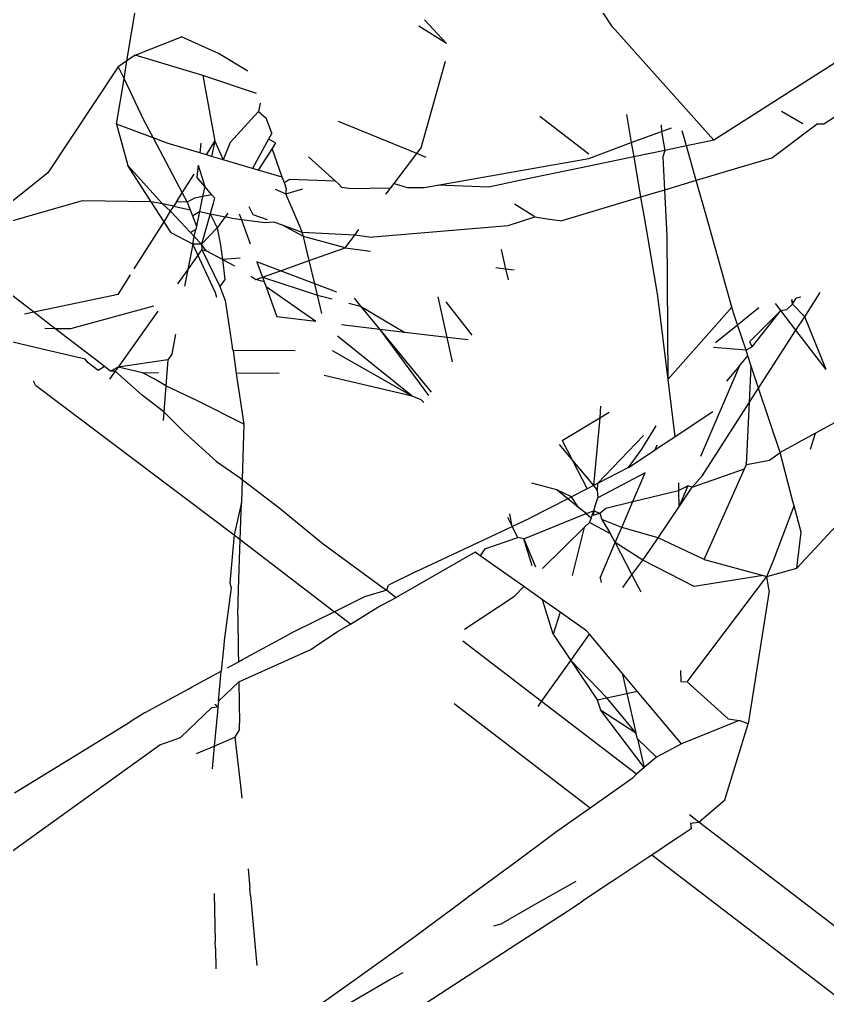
# Model space of a CAD drawing. Header units: inches. Extents: x 3324238 to 135265466, y -1036581 to 20094598.
# Drawn here: x 3354736.7696 to 3354737.0225, y -519088.3808 to -519088.0753 of the extents above; entities that cross this region are included whole.
import ezdxf

# ---------------------------------------------------------------- set-up
doc = ezdxf.new("R2010")
doc.units = ezdxf.units.IN
doc.header["$MEASUREMENT"] = 0

msp = doc.modelspace()

# ---------------------------------------------------------------- linework, layer by layer
for p, q in [((3354736.80326, -519088.0882, 0.00267), (3354736.80802, -519088.05932, 0.00267)), ((3354736.95504, -519088.07749, 0.00267), (3354736.95092, -519088.07108, 0.00267)), ((3354736.90326, -519088.08275, 0.00267), (3354736.89633, -519088.07537, 0.00267)), ((3354737.04929, -519088.07319, 0.00267), (3354736.98688, -519088.11308, 0.00267)), ((3354736.90326, -519088.08275, 0.00267), (3354736.89462, -519088.07738, 0.00267)), ((3354736.98688, -519088.11308, 0.00267), (3354736.95504, -519088.07749, 0.00267)), ((3354736.80585, -519088.08643, 0.00267), (3354736.82036, -519088.08069, 0.00267)), ((3354736.83192, -519088.08593, 0.00267), (3354736.82036, -519088.08069, 0.00267)), ((3354736.80585, -519088.08643, 0.00267), (3354736.80326, -519088.0882, 0.00267)), ((3354736.82699, -519088.09278, 0.00267), (3354736.80585, -519088.08643, 0.00267)), ((3354736.84112, -519088.09145, 0.00267), (3354736.83192, -519088.08593, 0.00267)), ((3354736.80055, -519088.09005, 0.00267), (3354736.77851, -519088.1233, 0.00267)), ((3354736.80326, -519088.0882, 0.00267), (3354736.80055, -519088.09005, 0.00267)), ((3354736.80055, -519088.09005, 0.00267), (3354736.80233, -519088.09381, 0.00267)), ((3354736.80233, -519088.09381, 0.00267), (3354736.80326, -519088.0882, 0.00267)), ((3354736.89532, -519088.11543, 0.00267), (3354736.9029, -519088.08836, 0.00267)), ((3354736.79999, -519088.10799, 0.00267), (3354736.80233, -519088.09381, 0.00267)), ((3354736.80233, -519088.09381, 0.00267), (3354736.80845, -519088.10671, 0.00267)), ((3354736.8438, -519088.09843, 0.00267), (3354736.82699, -519088.09278, 0.00267)), ((3354736.82699, -519088.09278, 0.00267), (3354736.8308, -519088.11338, 0.00267)), ((3354736.84498, -519088.10149, 0.00267), (3354736.84446, -519088.1041, 0.00267)), ((3354736.84446, -519088.1041, 0.00267), (3354736.83558, -519088.11382, 0.00267)), ((3354736.84446, -519088.1041, 0.00267), (3354736.8468, -519088.10621, 0.00267)), ((3354736.9325, -519088.10553, 0.00267), (3354736.94779, -519088.11729, 0.00267)), ((3354736.95954, -519088.10503, 0.00267), (3354736.96105, -519088.11382, 0.00267)), ((3354737.01478, -519088.10793, 0.00267), (3354737.00811, -519088.10407, 0.00267)), ((3354737.02133, -519088.10798, 0.00267), (3354737.02598, -519088.10495, 0.00267)), ((3354736.79999, -519088.10799, 0.00267), (3354736.80353, -519088.12103, 0.00267)), ((3354736.81142, -519088.11231, 0.00267), (3354736.79999, -519088.10799, 0.00267)), ((3354736.80845, -519088.10671, 0.00267), (3354736.81142, -519088.11231, 0.00267)), ((3354736.84859, -519088.11088, 0.00267), (3354736.8468, -519088.10621, 0.00267)), ((3354736.89393, -519088.11726, 0.00267), (3354736.86941, -519088.10723, 0.00267)), ((3354736.97041, -519088.10823, 0.00267), (3354736.97052, -519088.11032, 0.00267)), ((3354737.00492, -519088.11865, 0.00267), (3354737.01927, -519088.10796, 0.00267)), ((3354737.01927, -519088.10796, 0.00267), (3354737.02133, -519088.10798, 0.00267)), ((3354736.84859, -519088.11088, 0.00267), (3354736.84757, -519088.11273, 0.00267)), ((3354736.96105, -519088.11382, 0.00267), (3354736.97052, -519088.11032, 0.00267)), ((3354736.97052, -519088.11032, 0.00267), (3354736.97362, -519088.10918, 0.00267)), ((3354736.97052, -519088.11032, 0.00267), (3354736.97152, -519088.11628, 0.00267)), ((3354736.97832, -519088.11486, 0.00267), (3354736.97699, -519088.11017, 0.00267)), ((3354736.8161, -519088.11408, 0.00267), (3354736.81142, -519088.11231, 0.00267)), ((3354736.81142, -519088.11231, 0.00267), (3354736.82056, -519088.12955, 0.00267)), ((3354736.82603, -519088.11701, 0.00267), (3354736.8161, -519088.11408, 0.00267)), ((3354736.82641, -519088.11394, 0.00267), (3354736.82603, -519088.11701, 0.00267)), ((3354736.82641, -519088.11394, 0.00267), (3354736.82603, -519088.11701, 0.00267)), ((3354736.82811, -519088.11763, 0.00267), (3354736.8308, -519088.11338, 0.00267)), ((3354736.8308, -519088.11338, 0.00267), (3354736.82974, -519088.11811, 0.00267)), ((3354736.8308, -519088.11338, 0.00267), (3354736.8334, -519088.11919, 0.00267)), ((3354736.83558, -519088.11382, 0.00267), (3354736.8334, -519088.11919, 0.00267)), ((3354736.84757, -519088.11273, 0.00267), (3354736.8425, -519088.12188, 0.00267)), ((3354736.84977, -519088.11393, 0.00267), (3354736.84757, -519088.11273, 0.00267)), ((3354736.84977, -519088.11393, 0.00267), (3354736.84864, -519088.11569, 0.00267)), ((3354736.94774, -519088.11874, 0.00267), (3354736.96105, -519088.11382, 0.00267)), ((3354736.96105, -519088.11382, 0.00267), (3354736.96182, -519088.11829, 0.00267)), ((3354736.97832, -519088.11486, 0.00267), (3354736.97152, -519088.11628, 0.00267)), ((3354736.98397, -519088.11369, 0.00267), (3354736.97832, -519088.11486, 0.00267)), ((3354736.98138, -519088.12572, 0.00267), (3354736.97832, -519088.11486, 0.00267)), ((3354736.98688, -519088.11308, 0.00267), (3354736.98397, -519088.11369, 0.00267)), ((3354736.82811, -519088.11763, 0.00267), (3354736.82603, -519088.11701, 0.00267)), ((3354736.82974, -519088.11811, 0.00267), (3354736.82811, -519088.11763, 0.00267)), ((3354736.8334, -519088.11919, 0.00267), (3354736.82974, -519088.11811, 0.00267)), ((3354736.84864, -519088.11569, 0.00267), (3354736.84432, -519088.12242, 0.00267)), ((3354736.85186, -519088.12464, 0.00267), (3354736.84864, -519088.11569, 0.00267)), ((3354736.86011, -519088.11825, 0.00267), (3354736.86856, -519088.12587, 0.00267)), ((3354736.88684, -519088.12658, 0.00267), (3354736.89393, -519088.11726, 0.00267)), ((3354736.89393, -519088.11726, 0.00267), (3354736.89532, -519088.11543, 0.00267)), ((3354736.89693, -519088.11849, 0.00267), (3354736.89393, -519088.11726, 0.00267)), ((3354736.97152, -519088.11628, 0.00267), (3354736.96182, -519088.11829, 0.00267)), ((3354736.97152, -519088.11628, 0.00267), (3354736.97093, -519088.11826, 0.00267)), ((3354736.81082, -519088.13231, 0.00267), (3354736.80353, -519088.12103, 0.00267)), ((3354736.80353, -519088.12103, 0.00267), (3354736.81437, -519088.13303, 0.00267)), ((3354736.82556, -519088.12087, 0.00267), (3354736.82513, -519088.12463, 0.00267)), ((3354736.82556, -519088.12087, 0.00267), (3354736.82764, -519088.12756, 0.00267)), ((3354736.8425, -519088.12188, 0.00267), (3354736.8334, -519088.11919, 0.00267)), ((3354736.92762, -519088.12229, 0.00267), (3354736.94774, -519088.11874, 0.00267)), ((3354736.96182, -519088.11829, 0.00267), (3354736.94489, -519088.12181, 0.00267)), ((3354736.96182, -519088.11829, 0.00267), (3354736.964, -519088.13093, 0.00267)), ((3354736.97093, -519088.11826, 0.00267), (3354736.97148, -519088.12869, 0.00267)), ((3354737.00492, -519088.11865, 0.00267), (3354736.99429, -519088.12184, 0.00267)), ((3354736.77851, -519088.1233, 0.00267), (3354736.75543, -519088.14175, 0.00267)), ((3354736.82056, -519088.12955, 0.00267), (3354736.82429, -519088.12365, 0.00267)), ((3354736.84432, -519088.12242, 0.00267), (3354736.8425, -519088.12188, 0.00267)), ((3354736.85186, -519088.12464, 0.00267), (3354736.84432, -519088.12242, 0.00267)), ((3354736.90038, -519088.1271, 0.00267), (3354736.92762, -519088.12229, 0.00267)), ((3354736.94489, -519088.12181, 0.00267), (3354736.92665, -519088.1256, 0.00267)), ((3354736.99429, -519088.12184, 0.00267), (3354736.98138, -519088.12572, 0.00267)), ((3354736.82764, -519088.12756, 0.00267), (3354736.82513, -519088.12463, 0.00267)), ((3354736.85251, -519088.12644, 0.00267), (3354736.85186, -519088.12464, 0.00267)), ((3354736.85415, -519088.12532, 0.00267), (3354736.85251, -519088.12644, 0.00267)), ((3354736.8532, -519088.12836, 0.00267), (3354736.85251, -519088.12644, 0.00267)), ((3354736.86856, -519088.12587, 0.00267), (3354736.85415, -519088.12532, 0.00267)), ((3354736.86856, -519088.12587, 0.00267), (3354736.86948, -519088.1267, 0.00267)), ((3354736.86948, -519088.1267, 0.00267), (3354736.8705, -519088.12782, 0.00267)), ((3354736.88578, -519088.12797, 0.00267), (3354736.88684, -519088.12658, 0.00267)), ((3354736.88684, -519088.12658, 0.00267), (3354736.89089, -519088.12791, 0.00267)), ((3354736.89621, -519088.12784, 0.00267), (3354736.90038, -519088.1271, 0.00267)), ((3354736.91645, -519088.12772, 0.00267), (3354736.90038, -519088.1271, 0.00267)), ((3354736.92665, -519088.1256, 0.00267), (3354736.91645, -519088.12772, 0.00267)), ((3354736.98138, -519088.12572, 0.00267), (3354736.97148, -519088.12869, 0.00267)), ((3354736.98477, -519088.13772, 0.00267), (3354736.98138, -519088.12572, 0.00267)), ((3354736.81877, -519088.13239, 0.00267), (3354736.82056, -519088.12955, 0.00267)), ((3354736.82056, -519088.12955, 0.00267), (3354736.82209, -519088.13242, 0.00267)), ((3354736.82764, -519088.12756, 0.00267), (3354736.82694, -519088.13068, 0.00267)), ((3354736.82985, -519088.13014, 0.00267), (3354736.82694, -519088.13068, 0.00267)), ((3354736.82985, -519088.13014, 0.00267), (3354736.82764, -519088.12756, 0.00267)), ((3354736.83068, -519088.13111, 0.00267), (3354736.82985, -519088.13014, 0.00267)), ((3354736.84965, -519088.12839, 0.00267), (3354736.85297, -519088.12986, 0.00267)), ((3354736.85297, -519088.12986, 0.00267), (3354736.8583, -519088.12833, 0.00267)), ((3354736.85297, -519088.12986, 0.00267), (3354736.8532, -519088.12836, 0.00267)), ((3354736.85756, -519088.14046, 0.00267), (3354736.85297, -519088.12986, 0.00267)), ((3354736.87267, -519088.12815, 0.00267), (3354736.8705, -519088.12782, 0.00267)), ((3354736.87267, -519088.12815, 0.00267), (3354736.88578, -519088.12797, 0.00267)), ((3354736.8843, -519088.12992, 0.00267), (3354736.88578, -519088.12797, 0.00267)), ((3354736.89089, -519088.12791, 0.00267), (3354736.89621, -519088.12784, 0.00267)), ((3354736.9675, -519088.12989, 0.00267), (3354736.964, -519088.13093, 0.00267)), ((3354736.97148, -519088.12869, 0.00267), (3354736.9675, -519088.12989, 0.00267)), ((3354736.97148, -519088.12869, 0.00267), (3354736.97223, -519088.14303, 0.00267)), ((3354736.7892, -519088.13209, 0.00267), (3354736.75543, -519088.14175, 0.00267)), ((3354736.81082, -519088.13231, 0.00267), (3354736.7892, -519088.13209, 0.00267)), ((3354736.81437, -519088.13303, 0.00267), (3354736.81082, -519088.13231, 0.00267)), ((3354736.81486, -519088.13857, 0.00267), (3354736.81082, -519088.13231, 0.00267)), ((3354736.81437, -519088.13303, 0.00267), (3354736.81691, -519088.13532, 0.00267)), ((3354736.8179, -519088.13376, 0.00267), (3354736.81437, -519088.13303, 0.00267)), ((3354736.81877, -519088.13239, 0.00267), (3354736.8179, -519088.13376, 0.00267)), ((3354736.82209, -519088.13242, 0.00267), (3354736.81877, -519088.13239, 0.00267)), ((3354736.82439, -519088.13116, 0.00267), (3354736.82209, -519088.13242, 0.00267)), ((3354736.82209, -519088.13242, 0.00267), (3354736.82301, -519088.13482, 0.00267)), ((3354736.82694, -519088.13068, 0.00267), (3354736.82439, -519088.13116, 0.00267)), ((3354736.82694, -519088.13068, 0.00267), (3354736.8259, -519088.13537, 0.00267)), ((3354736.83011, -519088.13314, 0.00267), (3354736.82927, -519088.13612, 0.00267)), ((3354736.83068, -519088.13111, 0.00267), (3354736.83011, -519088.13314, 0.00267)), ((3354736.93086, -519088.13704, 0.00267), (3354736.92448, -519088.13306, 0.00267)), ((3354736.964, -519088.13093, 0.00267), (3354736.93936, -519088.13833, 0.00267)), ((3354736.964, -519088.13093, 0.00267), (3354736.96518, -519088.13773, 0.00267)), ((3354736.81486, -519088.13857, 0.00267), (3354736.81691, -519088.13532, 0.00267)), ((3354736.81691, -519088.13532, 0.00267), (3354736.8179, -519088.13376, 0.00267)), ((3354736.81691, -519088.13532, 0.00267), (3354736.82315, -519088.14199, 0.00267)), ((3354736.8179, -519088.13376, 0.00267), (3354736.82301, -519088.13482, 0.00267)), ((3354736.82301, -519088.13482, 0.00267), (3354736.82375, -519088.13673, 0.00267)), ((3354736.82375, -519088.13673, 0.00267), (3354736.8259, -519088.13537, 0.00267)), ((3354736.8259, -519088.13537, 0.00267), (3354736.82499, -519088.13994, 0.00267)), ((3354736.8259, -519088.13537, 0.00267), (3354736.82927, -519088.13612, 0.00267)), ((3354736.82927, -519088.13612, 0.00267), (3354736.82657, -519088.14565, 0.00267)), ((3354736.82927, -519088.13612, 0.00267), (3354736.83153, -519088.14051, 0.00267)), ((3354736.82927, -519088.13612, 0.00267), (3354736.83396, -519088.13709, 0.00267)), ((3354736.8348, -519088.13592, 0.00267), (3354736.83396, -519088.13709, 0.00267)), ((3354736.83839, -519088.13606, 0.00267), (3354736.83908, -519088.13794, 0.00267)), ((3354736.84272, -519088.1364, 0.00267), (3354736.84152, -519088.13392, 0.00267)), ((3354736.84718, -519088.138, 0.00267), (3354736.84272, -519088.1364, 0.00267)), ((3354736.80553, -519088.15331, 0.00267), (3354736.81486, -519088.13857, 0.00267)), ((3354736.81709, -519088.14203, 0.00267), (3354736.81486, -519088.13857, 0.00267)), ((3354736.82375, -519088.13673, 0.00267), (3354736.82499, -519088.13994, 0.00267)), ((3354736.83396, -519088.13709, 0.00267), (3354736.83153, -519088.14051, 0.00267)), ((3354736.8362, -519088.13755, 0.00267), (3354736.83396, -519088.13709, 0.00267)), ((3354736.83908, -519088.13794, 0.00267), (3354736.8362, -519088.13755, 0.00267)), ((3354736.83908, -519088.13794, 0.00267), (3354736.84184, -519088.14551, 0.00267)), ((3354736.8465, -519088.13895, 0.00267), (3354736.83908, -519088.13794, 0.00267)), ((3354736.84919, -519088.13872, 0.00267), (3354736.8465, -519088.13895, 0.00267)), ((3354736.85189, -519088.13969, 0.00267), (3354736.84919, -519088.13872, 0.00267)), ((3354736.92253, -519088.13974, 0.00267), (3354736.93086, -519088.13704, 0.00267)), ((3354736.93086, -519088.13704, 0.00267), (3354736.93474, -519088.13763, 0.00267)), ((3354736.93474, -519088.13763, 0.00267), (3354736.93936, -519088.13833, 0.00267)), ((3354736.96518, -519088.13773, 0.00267), (3354736.96911, -519088.16057, 0.00267)), ((3354736.99255, -519088.1653, 0.00267), (3354736.98477, -519088.13772, 0.00267)), ((3354736.82386, -519088.14557, 0.00267), (3354736.81709, -519088.14203, 0.00267)), ((3354736.82477, -519088.14104, 0.00267), (3354736.82315, -519088.14199, 0.00267)), ((3354736.82315, -519088.14199, 0.00267), (3354736.82433, -519088.14325, 0.00267)), ((3354736.82433, -519088.14325, 0.00267), (3354736.82477, -519088.14104, 0.00267)), ((3354736.82499, -519088.13994, 0.00267), (3354736.82477, -519088.14104, 0.00267)), ((3354736.83153, -519088.14051, 0.00267), (3354736.82657, -519088.14565, 0.00267)), ((3354736.83153, -519088.14051, 0.00267), (3354736.83257, -519088.14592, 0.00267)), ((3354736.85853, -519088.14316, 0.00267), (3354736.85189, -519088.13969, 0.00267)), ((3354736.85808, -519088.14191, 0.00267), (3354736.85189, -519088.13969, 0.00267)), ((3354736.85808, -519088.14191, 0.00267), (3354736.85756, -519088.14046, 0.00267)), ((3354736.85853, -519088.14316, 0.00267), (3354736.85808, -519088.14191, 0.00267)), ((3354736.87452, -519088.14277, 0.00267), (3354736.85808, -519088.14191, 0.00267)), ((3354736.87452, -519088.14277, 0.00267), (3354736.87583, -519088.14105, 0.00267)), ((3354736.87904, -519088.14338, 0.00267), (3354736.92253, -519088.13974, 0.00267)), ((3354736.82386, -519088.14557, 0.00267), (3354736.82228, -519088.15351, 0.00267)), ((3354736.82386, -519088.14557, 0.00267), (3354736.82433, -519088.14325, 0.00267)), ((3354736.82657, -519088.14565, 0.00267), (3354736.82386, -519088.14557, 0.00267)), ((3354736.83092, -519088.16085, 0.00267), (3354736.82386, -519088.14557, 0.00267)), ((3354736.82433, -519088.14325, 0.00267), (3354736.82657, -519088.14565, 0.00267)), ((3354736.82657, -519088.14565, 0.00267), (3354736.82671, -519088.14729, 0.00267)), ((3354736.82799, -519088.14772, 0.00267), (3354736.82657, -519088.14565, 0.00267)), ((3354736.86031, -519088.15073, 0.00267), (3354736.85853, -519088.14316, 0.00267)), ((3354736.87151, -519088.14673, 0.00267), (3354736.85853, -519088.14316, 0.00267)), ((3354736.87151, -519088.14673, 0.00267), (3354736.87452, -519088.14277, 0.00267)), ((3354736.87904, -519088.14338, 0.00267), (3354736.87452, -519088.14277, 0.00267)), ((3354736.97223, -519088.14303, 0.00267), (3354736.9723, -519088.15716, 0.00267)), ((3354736.82671, -519088.14729, 0.00267), (3354736.82228, -519088.15351, 0.00267)), ((3354736.82671, -519088.14729, 0.00267), (3354736.82799, -519088.14772, 0.00267)), ((3354736.82671, -519088.14729, 0.00267), (3354736.8323, -519088.15891, 0.00267)), ((3354736.83311, -519088.1504, 0.00267), (3354736.82799, -519088.14772, 0.00267)), ((3354736.83257, -519088.14592, 0.00267), (3354736.83311, -519088.1504, 0.00267)), ((3354736.86031, -519088.15073, 0.00267), (3354736.87151, -519088.14673, 0.00267)), ((3354736.87151, -519088.14673, 0.00267), (3354736.87948, -519088.14777, 0.00267)), ((3354736.92034, -519088.14725, 0.00267), (3354736.92172, -519088.15331, 0.00267)), ((3354736.83868, -519088.14994, 0.00267), (3354736.83311, -519088.1504, 0.00267)), ((3354736.83311, -519088.1504, 0.00267), (3354736.83694, -519088.15239, 0.00267)), ((3354736.83311, -519088.1504, 0.00267), (3354736.83387, -519088.15671, 0.00267)), ((3354736.8439, -519088.15115, 0.00267), (3354736.84565, -519088.15596, 0.00267)), ((3354736.85127, -519088.15396, 0.00267), (3354736.8439, -519088.15115, 0.00267)), ((3354736.85127, -519088.15396, 0.00267), (3354736.86031, -519088.15073, 0.00267)), ((3354736.86204, -519088.15805, 0.00267), (3354736.86031, -519088.15073, 0.00267)), ((3354736.82228, -519088.15351, 0.00267), (3354736.81907, -519088.15803, 0.00267)), ((3354736.82228, -519088.15351, 0.00267), (3354736.82123, -519088.15878, 0.00267)), ((3354736.84565, -519088.15596, 0.00267), (3354736.85127, -519088.15396, 0.00267)), ((3354736.86204, -519088.15805, 0.00267), (3354736.85127, -519088.15396, 0.00267)), ((3354736.91869, -519088.15292, 0.00267), (3354736.92172, -519088.15331, 0.00267)), ((3354736.92172, -519088.15331, 0.00267), (3354736.92445, -519088.15367, 0.00267)), ((3354736.92172, -519088.15331, 0.00267), (3354736.92249, -519088.15673, 0.00267)), ((3354736.80045, -519088.16134, 0.00267), (3354736.80431, -519088.15524, 0.00267)), ((3354736.83387, -519088.15671, 0.00267), (3354736.8323, -519088.15891, 0.00267)), ((3354736.84197, -519088.15567, 0.00267), (3354736.84357, -519088.15671, 0.00267)), ((3354736.84357, -519088.15671, 0.00267), (3354736.84565, -519088.15596, 0.00267)), ((3354736.84616, -519088.15736, 0.00267), (3354736.84357, -519088.15671, 0.00267)), ((3354736.84565, -519088.15596, 0.00267), (3354736.84616, -519088.15736, 0.00267)), ((3354736.84565, -519088.15596, 0.00267), (3354736.86288, -519088.16159, 0.00267)), ((3354736.84616, -519088.15736, 0.00267), (3354736.84676, -519088.15899, 0.00267)), ((3354736.9723, -519088.15716, 0.00267), (3354736.97246, -519088.18799, 0.00267)), ((3354736.77408, -519088.16688, 0.00267), (3354736.76502, -519088.15993, 0.00267)), ((3354736.83138, -519088.16232, 0.00267), (3354736.83092, -519088.16085, 0.00267)), ((3354736.8323, -519088.15891, 0.00267), (3354736.83397, -519088.16322, 0.00267)), ((3354736.84676, -519088.15899, 0.00267), (3354736.85018, -519088.16838, 0.00267)), ((3354736.86239, -519088.16985, 0.00267), (3354736.84676, -519088.15899, 0.00267)), ((3354736.86893, -519088.16067, 0.00267), (3354736.86204, -519088.15805, 0.00267)), ((3354736.86288, -519088.16159, 0.00267), (3354736.86204, -519088.15805, 0.00267)), ((3354736.96911, -519088.16057, 0.00267), (3354736.96927, -519088.16189, 0.00267)), ((3354737.01539, -519088.16831, 0.00267), (3354737.02013, -519088.16069, 0.00267)), ((3354736.80045, -519088.16134, 0.00267), (3354736.77408, -519088.16688, 0.00267)), ((3354736.83397, -519088.16322, 0.00267), (3354736.83522, -519088.1715, 0.00267)), ((3354736.86422, -519088.16728, 0.00267), (3354736.86288, -519088.16159, 0.00267)), ((3354736.86288, -519088.16159, 0.00267), (3354736.86745, -519088.16275, 0.00267)), ((3354736.87273, -519088.16408, 0.00267), (3354736.87632, -519088.16499, 0.00267)), ((3354736.87431, -519088.16254, 0.00267), (3354736.87632, -519088.16499, 0.00267)), ((3354736.90348, -519088.17482, 0.00267), (3354736.90068, -519088.1621, 0.00267)), ((3354736.903, -519088.16367, 0.00267), (3354736.91112, -519088.1741, 0.00267)), ((3354736.96927, -519088.16189, 0.00267), (3354736.97246, -519088.18799, 0.00267)), ((3354737.01129, -519088.16289, 0.00267), (3354737.01156, -519088.16444, 0.00267)), ((3354737.01156, -519088.16444, 0.00267), (3354737.01129, -519088.16289, 0.00267)), ((3354737.01156, -519088.16444, 0.00267), (3354737.01266, -519088.16255, 0.00267)), ((3354737.01415, -519088.16218, 0.00267), (3354737.01266, -519088.16255, 0.00267)), ((3354736.77408, -519088.16688, 0.00267), (3354736.77123, -519088.16748, 0.00267)), ((3354736.78071, -519088.17196, 0.00267), (3354736.77408, -519088.16688, 0.00267)), ((3354736.78564, -519088.17203, 0.00267), (3354736.81165, -519088.1649, 0.00267)), ((3354736.81296, -519088.16662, 0.00267), (3354736.80052, -519088.18409, 0.00267)), ((3354736.87632, -519088.16499, 0.00267), (3354736.89022, -519088.17327, 0.00267)), ((3354736.87632, -519088.16499, 0.00267), (3354736.88233, -519088.1723, 0.00267)), ((3354736.97246, -519088.18799, 0.00267), (3354736.99093, -519088.16713, 0.00267)), ((3354736.99093, -519088.16713, 0.00267), (3354736.99255, -519088.1653, 0.00267)), ((3354736.99315, -519088.16741, 0.00267), (3354736.99255, -519088.1653, 0.00267)), ((3354736.9943, -519088.17083, 0.00267), (3354737.00095, -519088.16547, 0.00267)), ((3354736.99809, -519088.17621, 0.00267), (3354737.00785, -519088.16636, 0.00267)), ((3354736.99894, -519088.17771, 0.00267), (3354737.00785, -519088.16636, 0.00267)), ((3354737.00785, -519088.16636, 0.00267), (3354737.00617, -519088.16417, 0.00267)), ((3354737.00785, -519088.16636, 0.00267), (3354737.00973, -519088.16604, 0.00267)), ((3354737.01255, -519088.1725, 0.00267), (3354737.00785, -519088.16636, 0.00267)), ((3354737.01156, -519088.16444, 0.00267), (3354737.00973, -519088.16604, 0.00267)), ((3354737.01156, -519088.16444, 0.00267), (3354737.01539, -519088.16831, 0.00267)), ((3354736.86239, -519088.16985, 0.00267), (3354736.85018, -519088.16838, 0.00267)), ((3354736.9943, -519088.17083, 0.00267), (3354736.99315, -519088.16741, 0.00267)), ((3354737.01255, -519088.1725, 0.00267), (3354737.01539, -519088.16831, 0.00267)), ((3354737.022, -519088.18485, 0.00267), (3354737.01539, -519088.16831, 0.00267)), ((3354736.77751, -519088.17192, 0.00267), (3354736.78071, -519088.17196, 0.00267)), ((3354736.78071, -519088.17196, 0.00267), (3354736.78564, -519088.17203, 0.00267)), ((3354736.79473, -519088.18272, 0.00267), (3354736.78071, -519088.17196, 0.00267)), ((3354736.83522, -519088.1715, 0.00267), (3354736.83616, -519088.17771, 0.00267)), ((3354736.88233, -519088.1723, 0.00267), (3354736.8704, -519088.17085, 0.00267)), ((3354736.89022, -519088.17327, 0.00267), (3354736.88233, -519088.1723, 0.00267)), ((3354736.88233, -519088.1723, 0.00267), (3354736.89844, -519088.19192, 0.00267)), ((3354736.88233, -519088.1723, 0.00267), (3354736.89766, -519088.19302, 0.00267)), ((3354736.98741, -519088.17639, 0.00267), (3354736.9943, -519088.17083, 0.00267)), ((3354736.99697, -519088.17883, 0.00267), (3354736.9943, -519088.17083, 0.00267)), ((3354737.00092, -519088.19064, 0.00267), (3354737.01255, -519088.1725, 0.00267)), ((3354737.022, -519088.18485, 0.00267), (3354737.01255, -519088.1725, 0.00267)), ((3354736.77628, -519088.17834, 0.00267), (3354736.7675, -519088.17626, 0.00267)), ((3354736.81842, -519088.1738, 0.00267), (3354736.81727, -519088.18004, 0.00267)), ((3354736.89254, -519088.19321, 0.00267), (3354736.86916, -519088.17445, 0.00267)), ((3354736.90348, -519088.17482, 0.00267), (3354736.89022, -519088.17327, 0.00267)), ((3354736.91005, -519088.17559, 0.00267), (3354736.90348, -519088.17482, 0.00267)), ((3354736.90516, -519088.18247, 0.00267), (3354736.90348, -519088.17482, 0.00267)), ((3354736.99809, -519088.17621, 0.00267), (3354736.99894, -519088.17771, 0.00267)), ((3354736.79019, -519088.18164, 0.00267), (3354736.77628, -519088.17834, 0.00267)), ((3354736.83653, -519088.17889, 0.00267), (3354736.83616, -519088.17771, 0.00267)), ((3354736.85586, -519088.17903, 0.00267), (3354736.83653, -519088.17889, 0.00267)), ((3354736.83653, -519088.17889, 0.00267), (3354736.83743, -519088.18608, 0.00267)), ((3354736.89254, -519088.19321, 0.00267), (3354736.86759, -519088.17901, 0.00267)), ((3354736.99697, -519088.17883, 0.00267), (3354736.98683, -519088.17793, 0.00267)), ((3354736.99894, -519088.17771, 0.00267), (3354736.99697, -519088.17883, 0.00267)), ((3354736.99754, -519088.18054, 0.00267), (3354736.99697, -519088.17883, 0.00267)), ((3354736.79108, -519088.18275, 0.00267), (3354736.79019, -519088.18164, 0.00267)), ((3354736.81604, -519088.18177, 0.00267), (3354736.80052, -519088.18409, 0.00267)), ((3354736.81604, -519088.18177, 0.00267), (3354736.81546, -519088.18993, 0.00267)), ((3354736.81727, -519088.18004, 0.00267), (3354736.81604, -519088.18177, 0.00267)), ((3354736.99489, -519088.1837, 0.00267), (3354736.99754, -519088.18054, 0.00267)), ((3354736.99863, -519088.18379, 0.00267), (3354736.99754, -519088.18054, 0.00267)), ((3354736.79424, -519088.18518, 0.00267), (3354736.79108, -519088.18275, 0.00267)), ((3354736.79623, -519088.18393, 0.00267), (3354736.79424, -519088.18518, 0.00267)), ((3354736.79623, -519088.18393, 0.00267), (3354736.79473, -519088.18272, 0.00267)), ((3354736.79814, -519088.18534, 0.00267), (3354736.79623, -519088.18393, 0.00267)), ((3354736.7996, -519088.18539, 0.00267), (3354736.7978, -519088.18792, 0.00267)), ((3354736.80052, -519088.18409, 0.00267), (3354736.79814, -519088.18534, 0.00267)), ((3354736.7996, -519088.18539, 0.00267), (3354736.79814, -519088.18534, 0.00267)), ((3354736.80052, -519088.18409, 0.00267), (3354736.7996, -519088.18539, 0.00267)), ((3354736.80808, -519088.19296, 0.00267), (3354736.7996, -519088.18539, 0.00267)), ((3354736.80812, -519088.1859, 0.00267), (3354736.80052, -519088.18409, 0.00267)), ((3354736.99489, -519088.1837, 0.00267), (3354736.98275, -519088.21203, 0.00267)), ((3354736.99489, -519088.1837, 0.00267), (3354736.99087, -519088.18848, 0.00267)), ((3354736.99806, -519088.1951, 0.00267), (3354736.99863, -519088.18379, 0.00267)), ((3354737.00092, -519088.19064, 0.00267), (3354736.99863, -519088.18379, 0.00267)), ((3354736.77468, -519088.18976, 0.00267), (3354736.774, -519088.18847, 0.00267)), ((3354736.81178, -519088.18775, 0.00267), (3354736.80812, -519088.1859, 0.00267)), ((3354736.81307, -519088.18594, 0.00267), (3354736.80812, -519088.1859, 0.00267)), ((3354736.81546, -519088.18993, 0.00267), (3354736.81178, -519088.18775, 0.00267)), ((3354736.85088, -519088.18604, 0.00267), (3354736.83743, -519088.18608, 0.00267)), ((3354736.83743, -519088.18608, 0.00267), (3354736.83985, -519088.20199, 0.00267)), ((3354736.89254, -519088.19321, 0.00267), (3354736.86496, -519088.18668, 0.00267)), ((3354736.97246, -519088.18799, 0.00267), (3354736.97465, -519088.20591, 0.00267)), ((3354737.04992, -519088.18766, 0.00267), (3354737.01866, -519088.20479, 0.00267)), ((3354736.77468, -519088.18976, 0.00267), (3354736.83679, -519088.23664, 0.00267)), ((3354736.81546, -519088.18993, 0.00267), (3354736.81478, -519088.19809, 0.00267)), ((3354736.82536, -519088.19464, 0.00267), (3354736.81546, -519088.18993, 0.00267)), ((3354736.99806, -519088.1951, 0.00267), (3354737.00092, -519088.19064, 0.00267)), ((3354737.00767, -519088.21081, 0.00267), (3354737.00092, -519088.19064, 0.00267)), ((3354736.81478, -519088.19809, 0.00267), (3354736.80808, -519088.19296, 0.00267)), ((3354736.89527, -519088.19438, 0.00267), (3354736.89254, -519088.19321, 0.00267)), ((3354736.89613, -519088.19516, 0.00267), (3354736.89527, -519088.19438, 0.00267)), ((3354736.83985, -519088.20199, 0.00267), (3354736.82536, -519088.19464, 0.00267)), ((3354736.95139, -519088.19637, 0.00267), (3354736.95126, -519088.19996, 0.00267)), ((3354736.98337, -519088.21799, 0.00267), (3354736.99806, -519088.1951, 0.00267)), ((3354736.99707, -519088.21462, 0.00267), (3354736.99806, -519088.1951, 0.00267)), ((3354736.81478, -519088.19809, 0.00267), (3354736.81455, -519088.2008, 0.00267)), ((3354736.82119, -519088.20444, 0.00267), (3354736.81478, -519088.19809, 0.00267)), ((3354736.93941, -519088.20706, 0.00267), (3354736.95126, -519088.19996, 0.00267)), ((3354736.95126, -519088.19996, 0.00267), (3354736.94921, -519088.22119, 0.00267)), ((3354736.95126, -519088.19996, 0.00267), (3354736.95414, -519088.19823, 0.00267)), ((3354736.97672, -519088.20454, 0.00267), (3354736.98654, -519088.19799, 0.00267)), ((3354736.83985, -519088.20199, 0.00267), (3354736.83929, -519088.21929, 0.00267)), ((3354736.96638, -519088.2065, 0.00267), (3354736.96886, -519088.20249, 0.00267)), ((3354736.82119, -519088.20444, 0.00267), (3354736.83124, -519088.21364, 0.00267)), ((3354736.9649, -519088.20551, 0.00267), (3354736.9505, -519088.22053, 0.00267)), ((3354736.96434, -519088.2098, 0.00267), (3354736.96638, -519088.2065, 0.00267)), ((3354736.97005, -519088.20898, 0.00267), (3354736.97465, -519088.20591, 0.00267)), ((3354736.97465, -519088.20591, 0.00267), (3354736.97672, -519088.20454, 0.00267)), ((3354737.01866, -519088.20479, 0.00267), (3354737.00767, -519088.21081, 0.00267)), ((3354737.05081, -519088.2061, 0.00267), (3354737.01284, -519088.24704, 0.00267)), ((3354737.01719, -519088.2098, 0.00267), (3354737.01866, -519088.20479, 0.00267)), ((3354736.93849, -519088.20835, 0.00267), (3354736.94268, -519088.21337, 0.00267)), ((3354736.93941, -519088.20706, 0.00267), (3354736.94268, -519088.21337, 0.00267)), ((3354736.96021, -519088.21555, 0.00267), (3354736.96434, -519088.2098, 0.00267)), ((3354736.96852, -519088.21001, 0.00267), (3354736.9692, -519088.20841, 0.00267)), ((3354736.96852, -519088.21001, 0.00267), (3354736.97005, -519088.20898, 0.00267)), ((3354736.96021, -519088.21555, 0.00267), (3354736.96852, -519088.21001, 0.00267)), ((3354737.00435, -519088.21324, 0.00267), (3354737.00767, -519088.21081, 0.00267)), ((3354737.01164, -519088.22614, 0.00267), (3354737.00767, -519088.21081, 0.00267)), ((3354736.83124, -519088.21364, 0.00267), (3354736.83838, -519088.21859, 0.00267)), ((3354736.94268, -519088.21337, 0.00267), (3354736.94727, -519088.22219, 0.00267)), ((3354736.94268, -519088.21337, 0.00267), (3354736.94921, -519088.22119, 0.00267)), ((3354736.96021, -519088.21555, 0.00267), (3354736.9505, -519088.22053, 0.00267)), ((3354736.98015, -519088.22166, 0.00267), (3354736.99646, -519088.21599, 0.00267)), ((3354736.98387, -519088.24435, 0.00267), (3354736.99646, -519088.21599, 0.00267)), ((3354736.99646, -519088.21599, 0.00267), (3354736.99707, -519088.21462, 0.00267)), ((3354736.99707, -519088.21462, 0.00267), (3354737.00435, -519088.21324, 0.00267)), ((3354736.83838, -519088.21859, 0.00267), (3354736.83929, -519088.21929, 0.00267)), ((3354736.96544, -519088.21715, 0.00267), (3354736.95057, -519088.22501, 0.00267)), ((3354736.96157, -519088.22617, 0.00267), (3354736.96544, -519088.21715, 0.00267)), ((3354736.98015, -519088.22166, 0.00267), (3354736.98337, -519088.21799, 0.00267)), ((3354736.83929, -519088.21929, 0.00267), (3354736.83905, -519088.2265, 0.00267)), ((3354736.83929, -519088.21929, 0.00267), (3354736.85073, -519088.22806, 0.00267)), ((3354736.93781, -519088.22251, 0.00267), (3354736.92991, -519088.22041, 0.00267)), ((3354736.94921, -519088.22119, 0.00267), (3354736.94727, -519088.22219, 0.00267)), ((3354736.9505, -519088.22053, 0.00267), (3354736.94921, -519088.22119, 0.00267)), ((3354736.94921, -519088.22119, 0.00267), (3354736.95042, -519088.22265, 0.00267)), ((3354736.9505, -519088.22053, 0.00267), (3354736.95042, -519088.22265, 0.00267)), ((3354736.97583, -519088.22034, 0.00267), (3354736.97587, -519088.2227, 0.00267)), ((3354736.97587, -519088.2227, 0.00267), (3354736.9788, -519088.22125, 0.00267)), ((3354736.9788, -519088.22125, 0.00267), (3354736.97596, -519088.22789, 0.00267)), ((3354736.97596, -519088.22789, 0.00267), (3354736.98015, -519088.22166, 0.00267)), ((3354736.98015, -519088.22166, 0.00267), (3354736.9788, -519088.22125, 0.00267)), ((3354736.9424, -519088.22469, 0.00267), (3354736.93781, -519088.22251, 0.00267)), ((3354736.94121, -519088.2253, 0.00267), (3354736.93781, -519088.22251, 0.00267)), ((3354736.9424, -519088.22469, 0.00267), (3354736.94121, -519088.2253, 0.00267)), ((3354736.94727, -519088.22219, 0.00267), (3354736.9424, -519088.22469, 0.00267)), ((3354736.94458, -519088.22807, 0.00267), (3354736.9424, -519088.22469, 0.00267)), ((3354736.94986, -519088.22718, 0.00267), (3354736.95057, -519088.22501, 0.00267)), ((3354736.95042, -519088.22265, 0.00267), (3354736.95057, -519088.22501, 0.00267)), ((3354736.96157, -519088.22617, 0.00267), (3354736.97587, -519088.2227, 0.00267)), ((3354736.97587, -519088.2227, 0.00267), (3354736.97596, -519088.22789, 0.00267)), ((3354736.83905, -519088.2265, 0.00267), (3354736.83679, -519088.23664, 0.00267)), ((3354736.83868, -519088.23809, 0.00267), (3354736.83905, -519088.2265, 0.00267)), ((3354736.85073, -519088.22806, 0.00267), (3354736.86468, -519088.23937, 0.00267)), ((3354736.94121, -519088.2253, 0.00267), (3354736.92928, -519088.23143, 0.00267)), ((3354736.94458, -519088.22807, 0.00267), (3354736.94121, -519088.2253, 0.00267)), ((3354736.94691, -519088.22997, 0.00267), (3354736.94458, -519088.22807, 0.00267)), ((3354736.94935, -519088.22912, 0.00267), (3354736.94986, -519088.22718, 0.00267)), ((3354736.95126, -519088.22987, 0.00267), (3354736.95311, -519088.22821, 0.00267)), ((3354736.95311, -519088.22821, 0.00267), (3354736.96157, -519088.22617, 0.00267)), ((3354736.95808, -519088.23428, 0.00267), (3354736.96157, -519088.22617, 0.00267)), ((3354736.96948, -519088.23753, 0.00267), (3354736.97596, -519088.22789, 0.00267)), ((3354737.00562, -519088.24466, 0.00267), (3354737.01201, -519088.22753, 0.00267)), ((3354737.01201, -519088.22753, 0.00267), (3354737.01164, -519088.22614, 0.00267)), ((3354737.01418, -519088.23575, 0.00267), (3354737.01201, -519088.22753, 0.00267)), ((3354736.92235, -519088.23104, 0.00267), (3354736.92382, -519088.23398, 0.00267)), ((3354736.92382, -519088.23398, 0.00267), (3354736.92309, -519088.23, 0.00267)), ((3354736.9274, -519088.23783, 0.00267), (3354736.94691, -519088.22997, 0.00267)), ((3354736.94691, -519088.22997, 0.00267), (3354736.94935, -519088.22912, 0.00267)), ((3354736.94691, -519088.22997, 0.00267), (3354736.94851, -519088.23133, 0.00267)), ((3354736.94851, -519088.23133, 0.00267), (3354736.94935, -519088.22912, 0.00267)), ((3354736.94935, -519088.22912, 0.00267), (3354736.94915, -519088.23045, 0.00267)), ((3354736.94915, -519088.23045, 0.00267), (3354736.95126, -519088.22987, 0.00267)), ((3354736.94935, -519088.22912, 0.00267), (3354736.95126, -519088.22987, 0.00267)), ((3354736.95126, -519088.22987, 0.00267), (3354736.95182, -519088.23184, 0.00267)), ((3354736.91847, -519088.23649, 0.00267), (3354736.92382, -519088.23398, 0.00267)), ((3354736.92382, -519088.23398, 0.00267), (3354736.92928, -519088.23143, 0.00267)), ((3354736.92555, -519088.23741, 0.00267), (3354736.92382, -519088.23398, 0.00267)), ((3354736.93329, -519088.24711, 0.00267), (3354736.94631, -519088.23431, 0.00267)), ((3354736.94631, -519088.23431, 0.00267), (3354736.94261, -519088.24935, 0.00267)), ((3354736.94631, -519088.23431, 0.00267), (3354736.94804, -519088.23276, 0.00267)), ((3354736.94851, -519088.23133, 0.00267), (3354736.94804, -519088.23276, 0.00267)), ((3354736.95459, -519088.23627, 0.00267), (3354736.94804, -519088.23276, 0.00267)), ((3354736.95808, -519088.23428, 0.00267), (3354736.95182, -519088.23184, 0.00267)), ((3354736.95182, -519088.23184, 0.00267), (3354736.95459, -519088.23627, 0.00267)), ((3354736.95603, -519088.23904, 0.00267), (3354736.95808, -519088.23428, 0.00267)), ((3354736.96948, -519088.23753, 0.00267), (3354736.95808, -519088.23428, 0.00267)), ((3354736.83679, -519088.23664, 0.00267), (3354736.83547, -519088.25162, 0.00267)), ((3354736.83679, -519088.23664, 0.00267), (3354736.83868, -519088.23809, 0.00267)), ((3354736.89378, -519088.24806, 0.00267), (3354736.91847, -519088.23649, 0.00267)), ((3354736.95603, -519088.23904, 0.00267), (3354736.95459, -519088.23627, 0.00267)), ((3354737.01284, -519088.24704, 0.00267), (3354737.01418, -519088.23575, 0.00267)), ((3354736.83817, -519088.25368, 0.00267), (3354736.83868, -519088.23809, 0.00267)), ((3354736.83868, -519088.23809, 0.00267), (3354736.86817, -519088.26071, 0.00267)), ((3354736.86468, -519088.23937, 0.00267), (3354736.88346, -519088.25316, 0.00267)), ((3354736.91527, -519088.24099, 0.00267), (3354736.92555, -519088.23741, 0.00267)), ((3354736.9274, -519088.23783, 0.00267), (3354736.92555, -519088.23741, 0.00267)), ((3354736.93002, -519088.24632, 0.00267), (3354736.9274, -519088.23783, 0.00267)), ((3354736.9274, -519088.23783, 0.00267), (3354736.93114, -519088.24659, 0.00267)), ((3354736.95128, -519088.25009, 0.00267), (3354736.95603, -519088.23904, 0.00267)), ((3354736.96472, -519088.24458, 0.00267), (3354736.95603, -519088.23904, 0.00267)), ((3354736.95603, -519088.23904, 0.00267), (3354736.96125, -519088.24909, 0.00267)), ((3354736.96472, -519088.24458, 0.00267), (3354736.96881, -519088.23847, 0.00267)), ((3354736.96881, -519088.23847, 0.00267), (3354736.96948, -519088.23753, 0.00267)), ((3354736.98387, -519088.24435, 0.00267), (3354736.96948, -519088.23753, 0.00267)), ((3354736.91223, -519088.24205, 0.00267), (3354736.88752, -519088.25627, 0.00267)), ((3354736.91375, -519088.24313, 0.00267), (3354736.91223, -519088.24205, 0.00267)), ((3354736.91527, -519088.24099, 0.00267), (3354736.91375, -519088.24313, 0.00267)), ((3354736.92748, -519088.25281, 0.00267), (3354736.91375, -519088.24313, 0.00267)), ((3354736.96125, -519088.24909, 0.00267), (3354736.96472, -519088.24458, 0.00267)), ((3354736.98073, -519088.25281, 0.00267), (3354736.96472, -519088.24458, 0.00267)), ((3354736.98387, -519088.24435, 0.00267), (3354737.00229, -519088.24934, 0.00267)), ((3354737.00347, -519088.24966, 0.00267), (3354737.00562, -519088.24466, 0.00267)), ((3354736.89378, -519088.24806, 0.00267), (3354736.88509, -519088.25235, 0.00267)), ((3354736.95838, -519088.25313, 0.00267), (3354736.96125, -519088.24909, 0.00267)), ((3354736.96125, -519088.24909, 0.00267), (3354736.96333, -519088.25309, 0.00267)), ((3354737.00229, -519088.24934, 0.00267), (3354736.98073, -519088.25281, 0.00267)), ((3354737.00229, -519088.24934, 0.00267), (3354737.00347, -519088.24966, 0.00267)), ((3354737.00347, -519088.24966, 0.00267), (3354737.01284, -519088.24704, 0.00267)), ((3354736.83547, -519088.25162, 0.00267), (3354736.83586, -519088.25322, 0.00267)), ((3354736.88453, -519088.25397, 0.00267), (3354736.88509, -519088.25235, 0.00267)), ((3354736.95128, -519088.25009, 0.00267), (3354736.9516, -519088.2515, 0.00267)), ((3354736.97854, -519088.28264, 0.00267), (3354737.00347, -519088.24966, 0.00267)), ((3354737.00422, -519088.25414, 0.00267), (3354737.00347, -519088.24966, 0.00267)), ((3354736.83586, -519088.25322, 0.00267), (3354736.83371, -519088.26973, 0.00267)), ((3354736.83791, -519088.26179, 0.00267), (3354736.83817, -519088.25368, 0.00267)), ((3354736.88453, -519088.25397, 0.00267), (3354736.87759, -519088.25606, 0.00267)), ((3354736.88346, -519088.25316, 0.00267), (3354736.88453, -519088.25397, 0.00267)), ((3354736.88453, -519088.25397, 0.00267), (3354736.88752, -519088.25627, 0.00267)), ((3354736.92448, -519088.25577, 0.00267), (3354736.92748, -519088.25281, 0.00267)), ((3354736.93329, -519088.25691, 0.00267), (3354736.92748, -519088.25281, 0.00267)), ((3354736.96333, -519088.25309, 0.00267), (3354736.96404, -519088.25449, 0.00267)), ((3354737.00422, -519088.25414, 0.00267), (3354736.99769, -519088.29576, 0.00267)), ((3354736.87759, -519088.25606, 0.00267), (3354736.86817, -519088.26071, 0.00267)), ((3354736.88174, -519088.25924, 0.00267), (3354736.88752, -519088.25627, 0.00267)), ((3354736.9089, -519088.26616, 0.00267), (3354736.92448, -519088.25577, 0.00267)), ((3354736.93661, -519088.26767, 0.00267), (3354736.93329, -519088.25691, 0.00267)), ((3354736.93885, -519088.26083, 0.00267), (3354736.93329, -519088.25691, 0.00267)), ((3354736.83791, -519088.26179, 0.00267), (3354736.8381, -519088.2731, 0.00267)), ((3354736.86817, -519088.26071, 0.00267), (3354736.8555, -519088.26698, 0.00267)), ((3354736.87315, -519088.26453, 0.00267), (3354736.86817, -519088.26071, 0.00267)), ((3354736.87315, -519088.26453, 0.00267), (3354736.88174, -519088.25924, 0.00267)), ((3354736.93885, -519088.26083, 0.00267), (3354736.93661, -519088.26767, 0.00267)), ((3354736.94708, -519088.26664, 0.00267), (3354736.93885, -519088.26083, 0.00267)), ((3354736.87225, -519088.26506, 0.00267), (3354736.87315, -519088.26453, 0.00267)), ((3354736.84059, -519088.27501, 0.00267), (3354736.85371, -519088.26787, 0.00267)), ((3354736.8555, -519088.26698, 0.00267), (3354736.85371, -519088.26787, 0.00267)), ((3354736.86179, -519088.2718, 0.00267), (3354736.86909, -519088.26687, 0.00267)), ((3354736.86909, -519088.26687, 0.00267), (3354736.87225, -519088.26506, 0.00267)), ((3354736.93661, -519088.26767, 0.00267), (3354736.94215, -519088.27594, 0.00267)), ((3354736.94215, -519088.27594, 0.00267), (3354736.94799, -519088.26772, 0.00267)), ((3354736.94799, -519088.26772, 0.00267), (3354736.94708, -519088.26664, 0.00267)), ((3354736.95819, -519088.27989, 0.00267), (3354736.94799, -519088.26772, 0.00267)), ((3354736.83371, -519088.26973, 0.00267), (3354736.83357, -519088.27118, 0.00267)), ((3354736.93301, -519088.28879, 0.00267), (3354736.90838, -519088.2699, 0.00267)), ((3354736.83357, -519088.27118, 0.00267), (3354736.83278, -519088.27927, 0.00267)), ((3354736.8381, -519088.2731, 0.00267), (3354736.83815, -519088.27635, 0.00267)), ((3354736.83825, -519088.28259, 0.00267), (3354736.86077, -519088.27248, 0.00267)), ((3354736.86077, -519088.27248, 0.00267), (3354736.86179, -519088.2718, 0.00267)), ((3354736.83473, -519088.27821, 0.00267), (3354736.83815, -519088.27635, 0.00267)), ((3354736.83815, -519088.27635, 0.00267), (3354736.83938, -519088.27567, 0.00267)), ((3354736.83938, -519088.27567, 0.00267), (3354736.84059, -519088.27501, 0.00267)), ((3354736.93301, -519088.28879, 0.00267), (3354736.94215, -519088.27594, 0.00267)), ((3354736.94215, -519088.27594, 0.00267), (3354736.95043, -519088.28831, 0.00267)), ((3354736.95337, -519088.28766, 0.00267), (3354736.94215, -519088.27594, 0.00267)), ((3354736.82366, -519088.28424, 0.00267), (3354736.83278, -519088.27927, 0.00267)), ((3354736.83186, -519088.28869, 0.00267), (3354736.83278, -519088.27927, 0.00267)), ((3354736.95819, -519088.27989, 0.00267), (3354736.95967, -519088.28627, 0.00267)), ((3354736.96293, -519088.28555, 0.00267), (3354736.95819, -519088.27989, 0.00267)), ((3354736.97647, -519088.27904, 0.00267), (3354736.97652, -519088.28255, 0.00267)), ((3354736.83186, -519088.28869, 0.00267), (3354736.83825, -519088.28259, 0.00267)), ((3354736.83825, -519088.28259, 0.00267), (3354736.83847, -519088.2956, 0.00267)), ((3354736.97652, -519088.28255, 0.00267), (3354736.97854, -519088.28264, 0.00267)), ((3354736.97854, -519088.28264, 0.00267), (3354736.99137, -519088.29416, 0.00267)), ((3354736.80899, -519088.29224, 0.00267), (3354736.82238, -519088.28494, 0.00267)), ((3354736.82238, -519088.28494, 0.00267), (3354736.82366, -519088.28424, 0.00267)), ((3354736.95337, -519088.28766, 0.00267), (3354736.95967, -519088.28627, 0.00267)), ((3354736.95967, -519088.28627, 0.00267), (3354736.96293, -519088.28555, 0.00267)), ((3354736.95967, -519088.28627, 0.00267), (3354736.96252, -519088.29857, 0.00267)), ((3354736.97679, -519088.30208, 0.00267), (3354736.96293, -519088.28555, 0.00267)), ((3354736.83186, -519088.28869, 0.00267), (3354736.8317, -519088.2904, 0.00267)), ((3354736.93192, -519088.29031, 0.00267), (3354736.93301, -519088.28879, 0.00267)), ((3354736.96268, -519088.31155, 0.00267), (3354736.93301, -519088.28879, 0.00267)), ((3354736.95043, -519088.28831, 0.00267), (3354736.95337, -519088.28766, 0.00267)), ((3354736.95043, -519088.28831, 0.00267), (3354736.95145, -519088.2914, 0.00267)), ((3354736.96252, -519088.29857, 0.00267), (3354736.95337, -519088.28766, 0.00267)), ((3354736.80899, -519088.29224, 0.00267), (3354736.80424, -519088.29515, 0.00267)), ((3354736.81999, -519088.30001, 0.00267), (3354736.82978, -519088.29067, 0.00267)), ((3354736.82978, -519088.29067, 0.00267), (3354736.8317, -519088.2904, 0.00267)), ((3354736.83154, -519088.29203, 0.00267), (3354736.83056, -519088.30273, 0.00267)), ((3354736.8317, -519088.2904, 0.00267), (3354736.83079, -519088.28971, 0.00267)), ((3354736.8317, -519088.2904, 0.00267), (3354736.83154, -519088.29203, 0.00267)), ((3354736.94825, -519088.32214, 0.00267), (3354736.90568, -519088.28948, 0.00267)), ((3354736.96505, -519088.30947, 0.00267), (3354736.95145, -519088.2914, 0.00267)), ((3354736.95145, -519088.2914, 0.00267), (3354736.96252, -519088.29857, 0.00267)), ((3354736.78612, -519088.30627, 0.00267), (3354736.80424, -519088.29515, 0.00267)), ((3354736.99482, -519088.29473, 0.00267), (3354736.97679, -519088.30208, 0.00267)), ((3354736.99137, -519088.29416, 0.00267), (3354736.99482, -519088.29473, 0.00267)), ((3354736.99769, -519088.29576, 0.00267), (3354736.99482, -519088.29473, 0.00267)), ((3354736.8385, -519088.29742, 0.00267), (3354736.83704, -519088.29999, 0.00267)), ((3354736.8385, -519088.29742, 0.00267), (3354736.83847, -519088.2956, 0.00267)), ((3354736.99032, -519088.31958, 0.00267), (3354736.99769, -519088.29576, 0.00267)), ((3354736.81359, -519088.30239, 0.00267), (3354736.81999, -519088.30001, 0.00267)), ((3354736.83056, -519088.30273, 0.00267), (3354736.83704, -519088.29999, 0.00267)), ((3354736.83704, -519088.29999, 0.00267), (3354736.83879, -519088.31523, 0.00267)), ((3354736.96296, -519088.30044, 0.00267), (3354736.96252, -519088.29857, 0.00267)), ((3354736.96895, -519088.30624, 0.00267), (3354736.96296, -519088.30044, 0.00267)), ((3354736.96296, -519088.30044, 0.00267), (3354736.96505, -519088.30947, 0.00267)), ((3354736.7648, -519088.33744, 0.00267), (3354736.81359, -519088.30239, 0.00267)), ((3354736.82505, -519088.30505, 0.00267), (3354736.83056, -519088.30273, 0.00267)), ((3354736.83056, -519088.30273, 0.00267), (3354736.82989, -519088.30987, 0.00267)), ((3354736.97679, -519088.30208, 0.00267), (3354736.96895, -519088.30624, 0.00267)), ((3354736.76803, -519088.31737, 0.00267), (3354736.78612, -519088.30627, 0.00267)), ((3354736.96895, -519088.30624, 0.00267), (3354736.96505, -519088.30947, 0.00267)), ((3354736.96505, -519088.30947, 0.00267), (3354736.96268, -519088.31155, 0.00267)), ((3354736.96139, -519088.31291, 0.00267), (3354736.95633, -519088.31646, 0.00267)), ((3354736.96268, -519088.31155, 0.00267), (3354736.96139, -519088.31291, 0.00267)), ((3354736.83879, -519088.31523, 0.00267), (3354736.83915, -519088.31909, 0.00267)), ((3354736.95633, -519088.31646, 0.00267), (3354736.94825, -519088.32214, 0.00267)), ((3354736.98223, -519088.32655, 0.00267), (3354736.99032, -519088.31958, 0.00267)), ((3354736.94718, -519088.32289, 0.00267), (3354736.93838, -519088.32907, 0.00267)), ((3354736.94825, -519088.32214, 0.00267), (3354736.94718, -519088.32289, 0.00267)), ((3354736.98223, -519088.32655, 0.00267), (3354736.97929, -519088.32429, 0.00267)), ((3354736.93838, -519088.32907, 0.00267), (3354736.9374, -519088.3298, 0.00267)), ((3354736.97978, -519088.32866, 0.00267), (3354736.97574, -519088.33135, 0.00267)), ((3354736.97958, -519088.32685, 0.00267), (3354736.98223, -519088.32655, 0.00267)), ((3354736.97958, -519088.32685, 0.00267), (3354736.97978, -519088.32866, 0.00267)), ((3354738.35737, -519089.38325, 0.00267), (3354736.98223, -519088.32655, 0.00267)), ((3354736.93614, -519088.33073, 0.00267), (3354736.92448, -519088.33936, 0.00267)), ((3354736.9374, -519088.3298, 0.00267), (3354736.93614, -519088.33073, 0.00267)), ((3354736.97487, -519088.33193, 0.00267), (3354736.96746, -519088.33688, 0.00267)), ((3354736.97574, -519088.33135, 0.00267), (3354736.97487, -519088.33193, 0.00267)), ((3354736.9663, -519088.33765, 0.00267), (3354736.95632, -519088.34431, 0.00267)), ((3354736.96746, -519088.33688, 0.00267), (3354736.9663, -519088.33765, 0.00267)), ((3354738.37471, -519089.41682, 0.00267), (3354736.96746, -519088.33688, 0.00267)), ((3354736.84116, -519088.3412, 0.00267), (3354736.84172, -519088.34727, 0.00267)), ((3354736.92305, -519088.34041, 0.00267), (3354736.90973, -519088.35027, 0.00267)), ((3354736.92448, -519088.33936, 0.00267), (3354736.92305, -519088.34041, 0.00267)), ((3354736.95632, -519088.34431, 0.00267), (3354736.95492, -519088.34524, 0.00267)), ((3354736.84192, -519088.3495, 0.00267), (3354736.84172, -519088.34727, 0.00267)), ((3354736.9369, -519088.34889, 0.00267), (3354736.94381, -519088.34498, 0.00267)), ((3354736.95492, -519088.34524, 0.00267), (3354736.94594, -519088.35123, 0.00267)), ((3354736.83055, -519088.34884, 0.00267), (3354736.8309, -519088.36404, 0.00267)), ((3354736.84192, -519088.3495, 0.00267), (3354736.84392, -519088.37143, 0.00267)), ((3354736.90973, -519088.35027, 0.00267), (3354736.90821, -519088.35139, 0.00267)), ((3354736.93044, -519088.35254, 0.00267), (3354736.93523, -519088.34983, 0.00267)), ((3354736.93523, -519088.34983, 0.00267), (3354736.9369, -519088.34889, 0.00267)), ((3354736.90821, -519088.35139, 0.00267), (3354736.89373, -519088.3621, 0.00267)), ((3354736.92031, -519088.35838, 0.00267), (3354736.93044, -519088.35254, 0.00267)), ((3354736.9411, -519088.35437, 0.00267), (3354736.94269, -519088.35334, 0.00267)), ((3354736.94269, -519088.35334, 0.00267), (3354736.94594, -519088.35123, 0.00267)), ((3354736.92701, -519088.36352, 0.00267), (3354736.9411, -519088.35437, 0.00267)), ((3354736.91805, -519088.35901, 0.00267), (3354736.92031, -519088.35838, 0.00267)), ((3354736.89373, -519088.3621, 0.00267), (3354736.89217, -519088.36326, 0.00267)), ((3354736.83095, -519088.36608, 0.00267), (3354736.8309, -519088.36404, 0.00267)), ((3354736.89217, -519088.36326, 0.00267), (3354736.88572, -519088.36803, 0.00267)), ((3354736.90999, -519088.37457, 0.00267), (3354736.9253, -519088.36463, 0.00267)), ((3354736.9253, -519088.36463, 0.00267), (3354736.92701, -519088.36352, 0.00267)), ((3354736.83095, -519088.36608, 0.00267), (3354736.8311, -519088.37248, 0.00267)), ((3354736.88572, -519088.36803, 0.00267), (3354736.87693, -519088.37428, 0.00267)), ((3354736.87693, -519088.37428, 0.00267), (3354736.87536, -519088.3754, 0.00267)), ((3354736.88549, -519088.3758, 0.00267), (3354736.88969, -519088.37363, 0.00267)), ((3354736.90824, -519088.37571, 0.00267), (3354736.90999, -519088.37457, 0.00267)), ((3354736.87536, -519088.3754, 0.00267), (3354736.85998, -519088.38635, 0.00267)), ((3354736.88176, -519088.37798, 0.00267), (3354736.88549, -519088.3758, 0.00267)), ((3354736.89655, -519088.3833, 0.00267), (3354736.90824, -519088.37571, 0.00267)), ((3354736.86319, -519088.38881, 0.00267), (3354736.88001, -519088.379, 0.00267)), ((3354736.88001, -519088.379, 0.00267), (3354736.88176, -519088.37798, 0.00267))]:
    msp.add_line(p, q)

doc.saveas('drawing.dxf')
